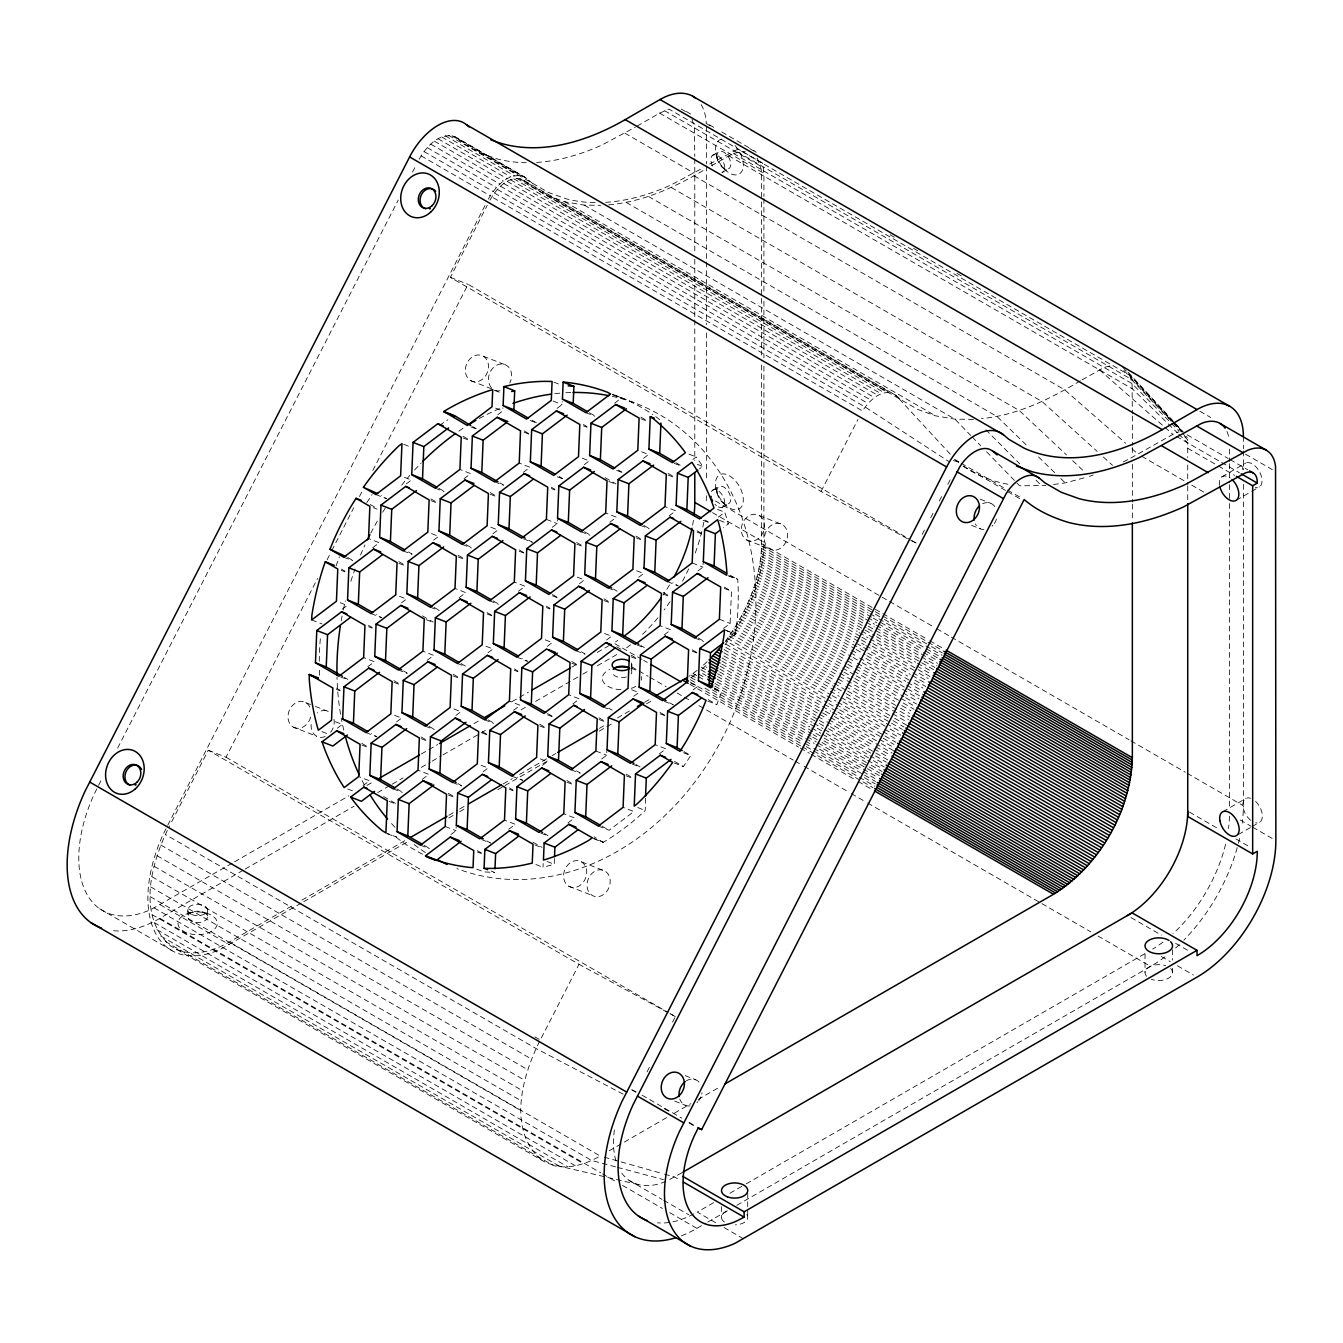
<?xml version="1.0" encoding="UTF-8"?>
<svg xmlns="http://www.w3.org/2000/svg" width="1343" height="1343" viewBox="0 0 1343 1343"><rect width="100%" height="100%" fill="white"/><g stroke="black" fill="none" stroke-linecap="round" stroke-linejoin="round"><path stroke-width="0.75" stroke-dasharray="5 3.75" d="M825.173 698.175L725.707 640.745C746.423 612.744 761.078 578.883 761.599 543.663L761.599 363.416M451.03 834.456L455.982 830.713L456.15 826.684M497.766 414.752L502.769 410.958L502.903 407.869M554.441 858.597L554.206 864.271L543.008 867.326L543.176 863.532M552.225 527.329L557.16 523.602L557.328 519.573M557.06 408.373L562.062 404.579L562.197 401.49M594.093 838.905L603.074 842.414L594.076 836.823M601.714 758.98L606.65 755.236L606.818 751.207M614.674 403.253L621.373 397.797L612.408 394.288M645.479 798.279L645.244 810.517L638.832 816.393A249.227 202.726 -68.6 0 1 609.588 838.452L603.074 842.414M697.991 570.893L702.943 567.149L703.111 563.12M723.541 628.457L730.139 623.454L731.465 591.239L724.263 587.076M638.311 1184.593L547.054 1163.273L170.46 945.858C136.113 915.338 151.574 861.4 169.52 825.962M541.212 1159.899C506.865 1129.379 522.326 1075.458 540.272 1040.002L579.018 964.308L208.266 750.25L170.46 824.115M726.513 630.656L735.477 634.165L736.568 625.972A249.227 202.726 -68.6 0 0 738.18 587.915L737.743 579.269L728.779 575.761M336.052 566.007L339.376 556.808M714.459 688.019L721.51 692.098L716.826 704.622L707.862 701.113M96.847 788.845L94.262 794.049A114.759 66.26 -60 0 0 151.423 909.295L232.759 862.877M165.995 828.749L163.393 833.953A114.759 66.26 -60 0 0 220.554 949.216L301.89 902.781M98.593 785.37L102.404 777.916M117.664 748.085L398.2 200.09M412.502 172.139L416.33 164.685M167.724 825.29L485.461 204.606M907.398 538.677L821.093 491.42L450.341 277.38L487.207 205.361M208.266 750.25L226.027 757.217L317.519 578.48M327.054 559.863L330.865 552.426M331.822 550.563L353.746 507.738M359.454 496.574L362.308 490.984M372.8 470.503L468.103 284.33L910.185 539.567M821.093 491.42L857.959 419.419M647.074 1071.865L649.894 1066.342M672.524 1022.141L675.361 1016.617L669.922 1013.478M922.171 534.464L925.025 528.89M930.733 517.76L933.586 512.187M939.277 501.04L942.131 495.483M947.839 484.336L951.633 476.916M419.184 159.263C425.983 147.058 439.329 131.715 454.874 136.717L524.022 176.638L532.365 183.168M488.332 199.184C495.131 186.979 508.46 171.635 524.022 176.638M489.994 200.09C496.155 188.977 508.275 174.976 522.444 179.526L895.848 395.295L901.388 400.013M366.824 502.551L372.112 494.56M683.923 751.61L690.755 755.572L683.402 766.551L674.438 763.042M950.206 454.119L895.848 395.295C883.157 386.7 868.955 400.617 862.542 410.958L491.79 196.917M707.123 661.696L703.161 665.339L706.787 667.421M697.135 670.392L688.942 676.368M406.375 483.833L411.394 480.039L402.413 476.53M372.699 547.726L379.297 542.74L368.536 538.526M464.006 478.712L470.688 473.659L459.91 469.446M342.247 609.185L347.199 605.441L336.438 601.228M433.638 540.104L438.59 536.361L427.813 532.147M523.283 472.333L529.965 467.28L519.204 463.066M401.54 602.806L406.493 599.062L395.732 594.848M492.931 533.725L497.884 529.981L487.106 525.768M584.255 464.678L589.258 460.901L578.497 456.687M367.797 666.749L374.395 661.763L363.634 657.55M459.188 597.669L465.786 592.683L455.008 588.469M643.549 458.299L648.551 454.505L637.791 450.291M337.362 728.191L342.297 724.465L331.536 720.251M427.091 660.37L433.688 655.384L422.911 651.17M518.465 591.289L525.079 586.287L514.302 582.073M609.772 522.259L616.454 517.206L605.693 512.992M692.887 459.44L696.161 456.973L701.012 463.822L702.674 466.457L699.451 468.892M396.638 721.812L401.591 718.069L390.83 713.855M488.029 652.732L492.982 648.988L482.204 644.774M579.421 583.651L584.356 579.907L573.595 575.694M669.066 515.88L675.747 510.827L664.986 506.613M363.013 785.672L369.493 780.77L358.732 776.556M455.932 715.433L460.884 711.689L450.106 707.476M547.323 646.352L552.258 642.609L541.498 638.395M638.697 577.272L643.65 573.528L632.889 569.314M718.32 517.089L724.75 512.22L728.443 523.854L723.541 527.564M422.189 779.376L428.786 774.391L418.026 770.177M513.563 710.296L520.177 705.31L509.4 701.096M606.616 639.973L611.552 636.229L600.791 632.016M387.338 833.869L396.689 837.092L385.928 832.878M483.127 771.755L488.08 768.011L477.302 763.798M572.857 703.917L579.454 698.931L568.693 694.717M664.248 634.836L670.845 629.85L660.084 625.637M728.527 575.962L737.743 579.269M542.421 765.376L547.373 761.632L536.596 757.418M633.795 696.278L638.748 692.552L627.987 688.321M725.338 641.518L735.477 634.165M508.661 829.319L515.276 824.333L504.498 820.103M693.089 689.899L698.041 686.155L687.28 681.942M567.955 822.923L574.552 817.937L563.791 813.724M659.346 753.843L665.943 748.857L655.183 744.643M598.34 826.046L609.101 830.259L633.846 811.558L623.085 807.344M536.562 162.436A308.269 177.981 -60 0 0 602.436 144.792L635.323 127.165M637.052 126.158L659.614 113.131L668.999 109.119L762.706 163.225L763.915 173.348L763.915 196.414M712.629 155.318L719.176 151.541M605.693 202.357A308.269 177.981 -60 0 0 671.567 184.713L702.725 168.076M709.675 164.064L738.13 149.039M608.664 204.824C643.045 201.87 675.076 187.248 704.404 169.789M711.337 165.793L733.379 153.421L745.348 151.205M722.45 172.324L728.997 168.547M712.629 490.195L719.176 486.418M722.45 507.218L728.997 503.44M234.572 861.82L348.827 795.862M366.958 785.386L374.21 781.19M421.366 753.977L437.7 744.542M473.961 723.608L479.417 720.469M512.052 701.617L528.387 692.199M571.9 667.068L579.169 662.871M597.299 652.396L611.804 644.019M1080.343 380.841C1049.957 399.022 1017.138 415.323 981.38 418.613M1082.089 379.834L1104.114 367.462L1112.306 365.279M113.534 930.749A131.178 75.728 -60 0 0 159.901 918.327L243.385 870.113M245.198 869.072L354.099 806.203M377.685 792.588L390.393 785.252M392.206 784.194L403.101 777.916M421.249 767.441L430.314 762.203M432.127 761.145L441.209 755.908M443.022 754.867L479.317 733.899M481.13 732.858L486.586 729.719M521.067 709.809L526.506 706.67M535.588 701.415L580.948 675.227M582.761 674.186L590.03 669.989M597.282 665.792L613.617 656.374A131.178 75.728 -60 0 0 618.468 653.42M176.302 949.216C193.761 956.971 213.688 951.045 229.401 941.963L294.688 904.275M301.94 900.079L407.13 839.358M448.831 815.285L457.896 810.047M459.709 808.99L465.148 805.85M503.239 783.876L512.304 778.638M519.556 774.441L550.378 756.646M552.191 755.605L555.817 753.507M599.347 728.376L606.6 724.196M617.478 717.917L631.982 709.54M644.674 702.204L651.926 698.024M303.703 901.741L407.08 842.061M448.797 817.971L457.862 812.733M459.675 811.692L465.114 808.553M497.766 789.701L503.205 786.562M505.018 785.521L548.548 760.39M599.331 731.062L613.835 722.685M646.487 703.833L653.739 699.653M1130.772 458.081L1175.629 432.832A19.574 11.298 -60 0 1 1179.12 431.909M1221.861 476.832L1245.767 463.033M1236.332 500.251L1250.602 492.008M1251.676 491.387L1259.533 486.854M609.218 1150.783L667.253 1117.275M674.505 1113.078L690.822 1103.661M698.075 1099.481L719.848 1086.907M1222.902 811.676L1246.086 798.296M1238.447 834.473L1250.921 827.254M1251.995 826.65L1259.852 822.117M681.824 1172.808L667.437 1180.682M713.603 1202.656L697.286 1212.091L716.893 1223.406M729.92 1193.239L744.425 1184.862M746.238 1183.821L1145.193 953.48M681.438 1235.795A131.178 75.728 -60 0 0 696.916 1228.358L705.982 1223.12M707.811 1222.08L727.772 1210.547M736.837 1205.309L1150.632 966.406A131.178 75.728 -60 0 0 1167.537 954.856M1123.352 461.908L1128.909 459.037M693.844 1213.871L688.674 1216.523A111.469 64.363 -60 0 1 657.499 1222.835M1089.374 476.446L1093.168 474.952M165.273 941.443L553.467 1165.573C569.566 1169.501 586.203 1163.978 600.153 1156.004L229.401 941.963M188.675 913.206A19.675 11.365 0 0 1 217.264 923.917A19.675 11.365 0 0 1 186.895 932.848A19.675 11.365 0 0 1 188.675 913.206L193.14 911.83A9.837 5.674 0 0 1 207.443 917.202L207.443 909.631M1053.55 484.487L1065.217 482.909L1087.36 476.983M986.568 451.752L1019.606 485.797L1045.777 485.528M953.329 460.632L959.087 461.975M546.954 195.373L564.866 201.786L584.205 205.126L600.64 205.311M973.44 419.385L954.957 419.167L935.618 415.843L917.705 409.43L530.636 185.972L522.444 179.526M615.514 1166.849L591.558 1160.453L150.651 905.904M617.511 1167.386L663.442 1179.624M604.182 1157.146L662.502 1173.597M664.516 1174.151L674.572 1176.988L679.927 1180.077M202.071 911.83L206.537 913.206M479.367 152.565L497.095 158.91A308.269 177.981 -60 0 0 526.255 162.704M450.341 277.38L468.103 284.33M980.205 499.176L990.865 503.356M971.56 525.365L980.44 528.857M613.231 394.523L635.978 403.42M612.391 394.691L621.356 398.2M553.87 382.167L561.055 384.971M483.211 356.18A13.766 11.197 -68.6 0 1 482.255 379.381A13.766 11.197 -68.6 0 1 465.383 369.644A13.766 11.197 -68.6 0 1 483.211 356.18L506.294 365.212M640.913 418.764L648.081 421.584M585.85 412.687L594.815 416.196M553.098 401.07L562.062 404.579M688.976 454.152L696.161 456.973M697.286 464.359L702.674 466.457M470.688 380.64L493.771 389.671A13.766 11.197 -68.6 0 0 502.5 390.074M494.509 390.36L501.694 393.163M583.416 425.865L587.009 427.259M674.136 463.318L681.304 466.139M530.149 420.477L537.318 423.28L531.912 420.174M668.109 475.086L675.277 477.89M495.601 408.154L502.769 410.958M759.148 515.494A13.766 11.197 -68.6 0 1 758.191 538.694A13.766 11.197 -68.6 0 1 741.319 528.957A13.766 11.197 -68.6 0 1 759.148 515.494L782.23 524.525A13.766 11.197 -68.6 0 1 781.273 547.743A13.766 11.197 -68.6 0 1 764.419 538.006A13.766 11.197 -68.6 0 1 782.23 524.525M524.123 432.245L529.511 434.343M717.582 509.417L724.75 512.22M616.638 470.403L622.01 472.518M719.462 520.345L728.443 523.854M470.856 426.856L476.228 428.971M608.815 481.466L616.001 484.286M703.111 520.345L708.5 522.444M746.624 539.953L769.724 548.985M463.033 437.919L470.218 440.739M557.345 476.799L562.717 478.897M697.101 532.113L702.473 534.212M551.318 488.55L554.911 489.96M640.242 525.314L649.206 528.84M403.739 444.298L409.128 446.413M494.459 481.768L503.424 485.276M636.011 537.788L643.179 540.591M692.182 562.935L702.943 567.149M490.229 494.241L497.414 497.044M580.948 531.71L589.913 535.219M724.297 588.419L731.465 591.239M546.4 519.388L557.16 523.602M435.166 488.147L444.147 491.672M576.718 544.167L582.107 546.282M667.437 581.637L678.198 585.85L672.793 582.728M430.935 500.62L438.12 503.424M523.451 538.795L532.416 542.303L527.01 539.181M663.207 594.11L670.375 596.913M719.378 619.241L730.139 623.454M724.481 629.817L735.242 634.03M375.872 494.543L386.65 498.757L381.294 495.668M519.221 551.251L524.609 553.366M608.144 588.016L615.312 590.836M373.438 507.704L377.03 509.115M462.361 544.469L471.343 547.978M603.914 600.489L611.099 603.292M694.633 637.959L703.598 641.467M458.131 556.942L465.316 559.746M552.443 595.805L557.815 597.92M692.199 651.12L697.571 653.235M403.068 550.848L412.049 554.374M546.416 607.573L550.009 608.983M637.136 645.043L644.304 647.846M398.837 563.321L404.226 565.42M489.557 600.791L498.522 604.3M714.342 689.278L721.51 692.098M631.109 656.794L638.294 659.614M343.774 557.244L352.756 560.753M487.123 613.952L492.512 616.068M576.046 650.717L585.011 654.226M341.34 570.406L344.933 571.816M430.264 607.17L439.245 610.679M571.816 663.19L579.001 665.994M664.332 701.348L673.296 704.874L667.891 701.751M426.033 619.643L433.218 622.447M516.753 657.096L527.514 661.31L522.108 658.204M660.101 713.821L665.473 715.92M370.97 613.55L381.748 617.763L376.342 614.641M514.319 670.275L517.911 671.668M603.242 707.039L610.41 709.843M368.536 626.728L372.129 628.121M457.459 663.492L464.644 666.296M599.012 719.495L606.197 722.316M683.587 752.751L690.755 755.572M311.677 619.929L322.051 623.924M453.229 675.949L460.414 678.769M547.541 714.829L552.913 716.927M398.166 669.872L407.147 673.38M539.718 725.891L545.107 727.99M632.234 764.049L639.402 766.87M595.889 751.022L606.65 755.236M393.935 682.328L401.121 685.148M484.655 719.798L493.636 723.323M626.207 775.818L633.392 778.621M340.669 676.956L347.854 679.759M482.221 732.976L487.61 735.074M571.144 769.74L580.109 773.249M336.438 689.429L340.031 690.822M637.807 807.546L645.244 810.517M425.362 726.194L434.343 729.702M566.914 782.197L574.099 785.017M421.131 738.65L428.316 741.454M511.851 776.12L522.612 780.333L517.206 777.211M305.835 702.658L313.523 705.679M315.454 706.435L328.917 711.706A13.766 11.197 -68.6 0 0 317.368 712.948M366.068 732.573L376.846 736.787L371.44 733.664M509.417 789.281L513.009 790.691M361.855 745.029L367.227 747.144M452.557 782.499L461.539 786.008M321.951 731.616L329.119 734.42M592.313 837.814L603.091 842.027M309.864 707.106A13.766 11.197 -68.6 0 0 291.784 706.3A13.766 11.197 -68.6 0 0 293.311 727.117L316.411 736.165M448.327 794.972L455.512 797.776M540.843 833.13L548.011 835.95M581.418 861.837A13.766 11.197 -68.6 0 1 580.461 885.054A13.766 11.197 -68.6 0 1 563.59 875.317A13.766 11.197 -68.6 0 1 581.418 861.837L604.87 871.019A13.766 11.197 -68.6 0 1 603.914 894.237A13.766 11.197 -68.6 0 1 587.042 884.5A13.766 11.197 -68.6 0 1 604.87 871.019M393.264 788.878L402.245 792.404M534.816 844.898L542.001 847.718M547.037 861.467L554.206 864.271M389.05 801.351L396.219 804.155M481.549 839.526L490.514 843.035L485.108 839.912M445.204 826.499L455.982 830.713M347.736 788.996L354.905 791.799M535.84 864.506L543.008 867.326M568.895 886.296L592.347 895.479M477.319 851.982L480.912 853.393M491.253 871.12L494.845 872.514L483.799 871.876L474.818 868.367M420.46 845.2L429.441 848.709M685.115 1075.625L695.775 1079.806M674.69 1101.126L685.35 1105.306M621.373 397.797L628.104 400.617A249.227 202.726 -68.6 0 1 652.816 414.584M681.153 109.018L687.566 112.728M910.873 540.49L917.42 543.747L911.981 540.608M675.361 1016.617L579.018 964.308M631.798 1089.677L636.7 1092.128M623.135 1094.142L536.025 1048.497L165.273 834.456M686.34 111.536L693.441 115.632M709.389 124.832L714.711 127.904M721.812 132L751.946 149.409M705.982 123.355L713.066 127.451M749.629 148.553L756.713 152.649L753.708 150.433M1199.853 411.21L1210.731 417.488M890.04 234.723L897.275 238.903M913.542 248.304L920.778 252.484M956.955 273.368L964.19 277.531M741.554 151.222L1129.849 375.419L1172.422 421.031M737.525 151.977L1131.209 379.263L1171.398 421.349M664.533 110.663L763.596 167.858M733.379 153.421L1132.048 383.594L1170.022 421.987M659.614 113.131L763.915 173.348M728.678 155.771L1132.35 388.832L1166.782 422.457M1245.532 454.169L1272.274 469.614M1187.178 434.83L1228.207 458.517M1229.987 459.558L1247.832 469.849M1176.334 436.341L1220.921 462.076M1221.626 462.496L1239.455 472.786M1187.732 448.277L1216.59 464.947M1218.386 465.987L1234.62 475.355M624.915 133.175L694.046 173.096M693.995 175.799L1064.747 389.856L1125.686 443.274M1141.751 456.301L1184.56 481.012M1191.694 485.125L1204.184 492.344M671.332 187.516L1042.084 401.557L1097.214 451.449M648.551 196.498L1019.303 410.555L1066.527 454.958M626.274 202.457L997.026 416.515L1028.167 446.833M584.205 205.126L954.957 419.167L970.754 435.468M454.874 136.717L526.842 178.485M451.97 135.744L521.118 175.664M564.866 201.786L935.618 415.843M448.78 135.458L517.911 175.379M445.339 135.878L514.47 175.799M519.808 178.636L890.56 392.693M516.904 178.384L887.656 392.425M441.729 136.986L510.877 176.907M513.781 178.77L884.533 392.811M510.508 179.777L881.26 393.818M438.053 138.765L507.184 178.686M507.167 181.389L877.919 395.43M434.36 141.183L503.491 181.087M503.826 183.571L874.562 397.612M430.75 144.154L499.881 184.075M500.536 186.274L871.288 400.332M427.275 147.663L496.423 187.567M497.397 189.447L868.149 403.504M424.052 151.591L493.183 191.512M494.459 193.023L865.211 407.063L949.316 461.858M954.537 459.34L959.355 462.21M961.135 463.251L1006.125 489.137M1007.519 490.027L1022.359 498.505M963.3 466.055L1005.957 490.682M1007.737 491.706L1020.378 499.008M421.114 155.872L490.245 195.793M640.88 417.085L648.081 421.249M589.409 412.737L594.815 415.86M675.898 462.68L681.304 465.803M583.382 424.506L586.992 426.587M668.075 473.407L675.277 477.554M715.45 500.956L887.79 600.455M889.603 601.496L934.963 627.685M936.776 628.742L949.484 636.062M951.297 637.119L1129.094 739.758M1130.907 740.816L1185.332 772.242M1187.145 773.283L1243.383 805.75A131.178 75.728 -60 0 1 1242.241 823.175M712.512 512.64L763.915 542.32A114.776 66.26 -60 0 1 725.17 644.606M761.599 543.663L880.958 612.576M882.771 613.617L927.979 639.721M929.792 640.762L944.263 649.122M1240.177 819.969L1250.87 826.146M1252.666 827.17L1274.071 839.526M761.582 546.064L880.941 614.976M882.754 616.017L926.15 641.081M927.963 642.122L944.23 651.523M761.498 548.498L873.621 613.231M875.435 614.271L882.67 618.451M884.466 619.492L929.692 645.597M931.488 646.638L942.35 652.899M761.363 550.949L868.065 612.559M869.878 613.6L877.097 617.78M878.91 618.821L924.118 644.925M925.931 645.966L942.215 655.367M618.401 470.1L622.01 472.182M704.89 520.026L708.5 522.108M761.162 553.434L871.489 617.125M873.303 618.166L940.218 656.794M760.927 555.935L865.815 616.504M867.628 617.545L876.677 622.766M878.49 623.807L923.699 649.911M925.512 650.952L938.169 658.255M760.625 558.47L863.717 617.981M865.53 619.022L874.562 624.243M876.375 625.284L921.583 651.389M923.396 652.446L937.867 660.79M760.289 561.021L874.226 626.795M876.022 627.836L919.435 652.899M921.248 653.94L937.515 663.341M759.886 563.59L866.588 625.183M868.384 626.241L937.112 665.91M1189.512 812.146L1218.051 828.614M1235.896 838.922L1250.165 847.148M759.416 566.175L866.134 627.785M867.931 628.826L875.166 633.006M876.979 634.047L922.188 660.152M924.001 661.192L934.846 667.454M524.089 430.885L529.495 434.007M605.173 477.705L615.984 483.95M697.067 530.754L702.473 533.876M758.913 568.777L874.662 635.608M876.475 636.649L919.871 661.713M921.684 662.754L934.342 670.056M758.359 571.396L859.638 629.867M861.434 630.908L915.691 662.233M917.504 663.274L931.975 671.634M757.737 574.032L857.22 631.445M859.016 632.503L868.065 637.724M869.878 638.764L915.087 664.869M916.9 665.91L931.354 674.27M757.083 576.667L860.158 636.179M861.971 637.22L871.019 642.441M872.832 643.482L916.228 668.545M918.041 669.586L930.699 676.906M756.361 579.32L859.453 638.832M861.266 639.872L870.298 645.093M872.111 646.134L917.319 672.239M919.132 673.279L928.181 678.5M755.605 581.972L864.12 644.623M865.916 645.664L911.142 671.769M912.938 672.809L929.222 682.21M754.783 584.625L854.249 642.055M856.062 643.096L910.319 674.421M912.132 675.462L926.603 683.822M753.927 587.294L866.05 652.026M867.863 653.067L907.65 676.049M914.885 680.213L925.73 686.491M472.618 426.554L476.228 428.635M559.108 476.48L562.717 478.561M643.801 525.382L649.206 528.504M730.29 575.308L737.492 579.471M753.003 589.963L854.282 648.434M856.095 649.475L865.144 654.696M866.94 655.737L912.166 681.841M913.962 682.882L923.01 688.103M752.046 592.616L849.716 649.005M851.512 650.046L858.748 654.226M865.983 658.406L905.77 681.371M907.583 682.412L922.053 690.772M751.039 595.285L848.692 651.657M850.505 652.715L857.741 656.878M859.554 657.936L904.762 684.04M906.575 685.081L921.046 693.424M749.982 597.937L851.261 656.408M853.074 657.449L860.309 661.629M862.105 662.67L919.989 696.094M748.89 600.59L846.543 656.979M848.356 658.02L855.592 662.2M857.388 663.241L900.8 688.304M902.614 689.345L918.881 698.746M462.999 436.24L470.201 440.386M551.285 487.207L554.894 489.288M635.978 536.092L643.179 540.255M747.732 603.225L845.402 659.614M847.198 660.655L854.433 664.835M856.246 665.876L901.455 691.981M903.268 693.022L917.739 701.382M746.54 605.861L846.006 663.291M847.819 664.332L903.889 696.715M905.702 697.756L916.547 704.017M745.315 608.497L842.968 664.869M844.781 665.91L852.016 670.09M853.829 671.131L899.038 697.235M900.851 698.293L915.305 706.636M744.039 611.099L854.349 674.79M856.163 675.831L901.371 701.936M903.184 702.977L914.029 709.255M742.713 613.701L842.179 671.114M843.992 672.171L853.04 677.392M854.836 678.433L894.623 701.399M901.858 705.579L910.907 710.8M741.353 616.269L851.663 679.961M853.476 681.002L898.685 707.106M900.498 708.164L909.547 713.385M739.943 618.838L837.612 675.21M839.425 676.251L909.95 716.977M499.814 482.859L503.424 484.941M584.507 531.761L591.709 535.924M738.516 621.373L836.169 677.745M837.982 678.803L845.217 682.966M847.013 684.023L908.506 719.512M737.038 623.891L834.691 680.263M836.504 681.321L843.74 685.484M845.536 686.542L890.762 712.646M892.558 713.687L907.029 722.03M735.511 626.375L845.838 690.067M847.651 691.108L892.86 717.212M894.673 718.27L907.331 725.573M733.966 628.843L835.245 687.314M837.058 688.355L844.277 692.535M846.09 693.576L891.299 719.68M893.112 720.738L903.973 726.999M732.371 631.294L839.073 692.887M846.308 697.067L889.721 722.131M891.534 723.172L902.378 729.434M490.195 492.545L497.397 496.709M576.684 542.488L582.09 545.611M663.173 592.414L670.375 596.577M730.76 633.695L828.413 690.084M830.226 691.125L839.274 696.346M841.071 697.386L884.483 722.45M886.296 723.491L900.75 731.851M729.098 636.078L830.377 694.549M832.19 695.59L841.238 700.811M843.035 701.852L888.26 727.956M890.056 729.014L900.918 735.276M727.419 638.429L825.072 694.818M826.885 695.859L835.934 701.08M837.73 702.12L882.955 728.225M884.752 729.266L899.222 737.626M826.986 699.216L834.204 703.396M836.017 704.437L881.226 730.542M883.039 731.582L897.51 739.943M725.757 644.069L827.036 702.54M828.849 703.581L837.898 708.802M839.694 709.843L883.106 734.906M884.919 735.947L895.764 742.209M725.791 647.36L836.118 711.051M837.931 712.092L881.327 737.156M883.14 738.197L893.985 744.458M723.995 649.559L830.696 711.169M832.509 712.21L877.718 738.314M879.531 739.355L892.188 746.658M723.978 652.765L823.444 710.195M825.257 711.236L832.492 715.416M834.305 716.457L879.514 742.561M881.327 743.602L893.985 750.922M438.725 488.214L444.13 491.337M613.499 589.107L617.109 591.189M698.192 638.009L703.598 641.131M723.944 655.938L828.832 716.49M830.645 717.531L874.041 742.595M875.854 743.636L892.138 753.037M722.064 658.02L817.921 713.351M819.717 714.392L826.952 718.572M828.765 719.613L873.974 745.718M875.787 746.758L890.258 755.119M721.98 661.092L816.024 715.383M817.82 716.423L825.055 720.603M826.868 721.644L872.077 747.749M873.89 748.806L888.361 757.15M721.862 664.13L817.719 719.462M819.532 720.503L828.564 725.724M830.377 726.781L888.243 760.188M430.902 498.924L438.103 503.088M519.187 549.908L524.593 553.031M603.88 598.793L611.082 602.957M692.165 649.777L697.571 652.883M719.932 666.061L817.585 722.45M819.398 723.491L826.633 727.671M828.446 728.712L873.655 754.816M875.468 755.857L886.313 762.136M719.781 668.999L812.011 722.265M813.824 723.306L822.873 728.527M824.686 729.568L868.082 754.632M869.895 755.673L884.365 764.016M719.613 671.903L815.47 727.234M817.283 728.275L824.518 732.455M826.331 733.496L871.54 759.601M873.353 760.642L884.198 766.92M717.632 673.682L809.863 726.949M811.676 727.99L820.724 733.211M822.537 734.252L865.933 759.315M867.746 760.356L882.217 768.7M701.164 667.085L706.586 670.207M717.447 676.469L822.336 737.038M824.149 738.079L869.357 764.184M871.171 765.225L882.015 771.486M1131.007 917.588L1161.342 935.097M1175.612 943.34L1189.881 951.583M700.962 669.804L706.384 672.944M717.246 679.205L811.29 733.496M813.086 734.554L816.712 736.635M823.947 740.816L867.343 765.879M869.156 766.92L880.001 773.182M702.557 673.531L706.166 675.613M717.028 681.891L811.071 736.182M812.868 737.223L820.103 741.403M821.916 742.444L879.783 775.851M698.713 674.068L705.948 678.249M714.996 683.469L805.414 735.679M807.227 736.719L816.259 741.94M818.072 742.981L861.484 768.045M863.28 769.086L877.751 777.429M693.055 673.498L696.664 675.579M698.478 676.637L703.9 679.759M714.761 686.021L814.227 743.451M816.04 744.509L861.249 770.597M863.062 771.654L875.72 778.957M465.92 544.519L471.326 547.642M552.409 594.462L557.815 597.585M640.695 645.429L644.304 647.511M691.007 674.958L696.429 678.097M714.51 688.539L812.179 744.929M819.415 749.092L862.81 774.156M864.623 775.196L875.468 781.458M690.755 677.409L696.178 680.548M712.462 689.949L802.879 742.142M804.692 743.199L811.927 747.363M813.74 748.42L857.136 773.467M864.372 777.647L875.233 783.909M690.503 679.793L697.739 683.973M704.974 688.153L804.44 745.583M806.253 746.624L874.981 786.31M690.252 682.126L800.579 745.818M802.375 746.859L872.916 787.586M690 684.393L798.514 747.044M800.31 748.085L809.359 753.305M811.172 754.346L856.381 780.451M858.194 781.508L872.665 789.852M1161.342 956.518L1170.257 961.672M1177.391 965.785L1193.44 975.052M641.988 659.363L613.617 642.978A114.776 66.26 -60 0 0 617.864 640.393M643.767 660.387L647.309 662.418M370.265 504.548L377.165 508.527M458.097 555.247L465.299 559.41M546.383 606.213L549.992 608.295M616.655 646.789L622.061 649.911M631.076 655.115L638.278 659.279M708.281 699.686L716.826 704.622M631.764 666.833L637.203 669.989M639.016 671.03L648.098 676.268M649.911 677.308L666.229 686.743M677.124 693.022L682.563 696.178M684.376 697.218L691.628 701.399M698.897 705.595L793.226 760.071M795.039 761.112L802.308 765.309M804.121 766.349L849.464 792.538M851.277 793.579L865.799 801.956M867.612 803.013L1090.768 931.841M1098.02 936.037L1150.632 966.406M408.44 551.956L412.032 554.021M493.116 600.841L498.522 603.964M581.401 651.808L585.011 653.89M398.804 561.626L406.006 565.789M487.089 612.609L492.495 615.732M571.782 661.495L578.984 665.658M660.068 712.478L665.473 715.584M347.636 557.463L352.823 560.451M433.823 607.221L439.228 610.343M608.597 708.13L612.207 710.212M341.391 569.096L344.966 571.161M422.407 615.866L433.201 622.111M514.285 668.915L517.894 670.996M598.978 717.817L606.18 721.98M674.572 761.464L683.402 766.551M461.018 663.543L466.424 666.665M547.508 713.469L552.913 716.591M635.793 764.452L641.199 767.575M368.519 625.368L372.112 627.45M453.195 674.27L460.397 678.416M539.685 724.196L545.09 727.318M626.174 774.122L633.376 778.285M403.538 670.963L407.13 673.044M488.214 719.865L495.416 724.011M576.5 770.832L580.109 772.913M393.902 680.649L401.121 684.812M482.187 731.616L487.593 734.739M566.88 780.518L574.082 784.681M344.244 677.342L347.837 679.424M428.921 726.244L434.326 729.367M601.899 826.113L609.101 830.259M336.421 688.069L340.014 690.151M421.098 736.971L428.299 741.118M509.383 787.938L512.992 790.02M457.929 783.59L461.522 785.672M544.402 833.533L548.011 835.615M361.804 743.351L367.21 746.473M448.293 793.277L455.495 797.44M532.986 842.179L541.984 847.366M396.823 788.945L402.228 792.068M383.594 796.55L396.219 803.819M477.285 850.639L482.691 853.762M424.019 845.251L429.424 848.373M226.027 757.217L668.109 1012.437M642.122 1095.25L681.791 1118.148M689.009 1122.312L696.228 1126.492M632.083 1090.113L635.642 1092.178M664.181 1108.646L669.536 1111.735M689.16 1123.067L694.516 1126.156M534.833 1036.88L540.272 1040.002M160.791 845.032L531.526 1059.09M157.03 855.692L527.782 1069.733M154.076 866.285L524.828 1080.343M151.944 876.727L522.696 1090.768M150.651 886.884L521.403 1100.924M724.028 1227.536L743.653 1238.867M150.215 896.637L520.966 1110.695M160.203 904.762L229.351 944.666M628.96 1180.262L661.948 1199.316M663.744 1200.34L688.707 1214.76M159.901 918.327L600.757 1172.842M602.571 1173.9L615.279 1181.219M622.531 1185.416L662.452 1208.465M669.704 1212.645L696.916 1228.358M151.944 914.566L583.399 1163.676M154.076 922.54L575.442 1165.808M157.03 929.725L567.736 1166.832M160.791 936.054L560.384 1166.765M99.6 908.724L174.741 952.103M655.737 416.632L661.293 420.863M396.303 837.377L401.792 841.557A249.227 202.726 -68.6 0 0 423.045 854.484M955.78 460.162L958.65 462.596M457.694 138.564L463.234 143.265L548.498 192.485L566.226 198.831A308.269 177.981 -60 0 0 595.402 202.625M1131.931 448.763L1138.192 454.236M1099.43 369.829L1163.391 426.05M1164.952 427.427L1172.758 434.276M1103.342 457.006L1112.541 465.316M721.678 166.582L725.102 169.772M721.678 501.476L725.102 504.666M1072.621 460.683L1084.808 472.148M1038.542 456.939L1054.843 472.803M1060.769 478.578L1065.217 482.909M1168.276 423.918L1177.257 432.698M1178.751 434.158L1187.732 442.921L1187.732 457.56M985.829 429.76L1019.757 463.822M1035.973 480.123L1041.883 486.048M1171.482 423.465L1178.785 430.851M1184.627 436.76L1187.548 439.715L1187.732 442.921M972.198 436.945L980.81 445.826M1172.842 422.844L1181.454 431.858M1182.881 433.369L1187.548 439.715M1123.906 370.45L1172.288 421.635M1173.715 423.146L1182.243 432.177M1173.832 422.541L1182.36 431.674M1122.815 367.327L1182.193 431.254M1127.969 372.095L1183.401 432.127M757.234 158.054L761.296 169.537L761.599 199.922M1186.608 436.223L1187.195 437.868M1129.849 375.419L1132.048 383.594L1132.35 413.98M692.115 119.174L694.465 127.938L694.784 156.493M716.172 154.311L717.212 158.86M716.172 489.188L717.212 493.737M319.365 670.275L319.617 675.529M1243.383 436.341L1243.383 448.864M1243.383 450.946L1243.383 469.731M1243.383 484.353L1243.383 805.75M1229.466 449.099L1229.466 461.673M1229.466 463.771L1229.466 482.624M1229.466 484.722L1229.466 501.493M1229.466 503.591L1229.466 809.594M1187.732 465.014L1187.732 484.756M1187.732 485.931L1187.732 500.586M1172.573 949.786L1172.573 960.094M1172.573 968.32L1172.573 972.45M1145.025 953.782L1145.025 972.332M1132.35 416.078L1132.35 445.423M1132.35 447.521L1132.35 455.898M1132.35 464.275L1132.35 502.013M1132.35 504.112L1132.35 520.866M763.915 198.512L763.915 292.841M763.915 301.235L763.915 357.842M763.915 366.219L763.915 542.32M761.599 202.021L761.599 296.35M761.599 298.431L761.599 355.022M747.715 1192.987L747.715 1217.698M721.527 1206.602L721.527 1217.698M706.368 126.309L706.368 163.863M706.368 165.961L706.368 259.87M706.368 261.969L706.368 324.57M706.368 332.93L706.368 481.096M694.784 158.592L694.784 250.839M694.784 259.216L694.784 317.922M694.784 320.02L694.784 460.481M631.798 664.634L631.798 672.188M187.785 909.631L187.785 917.202M207.443 917.202A9.837 5.674 0 0 1 192.25 921.667A9.837 5.674 0 0 1 193.14 911.83M1007.989 484.235A337.815 195.037 -60 0 1 961.521 465.031M665.859 1181.387A85.197 49.187 -60 0 1 621.557 1172.775M615.967 1160.973A85.197 49.187 -60 0 1 614.792 1127.432M333.971 719.26A13.766 11.197 -68.6 0 1 330.445 732.539M325.124 736.552A13.766 11.197 -68.6 0 1 311.643 721.678M491.471 387.808A13.766 11.197 -68.6 0 1 491.538 369.778A13.766 11.197 -68.6 0 1 507.117 365.749A13.766 11.197 -68.6 0 1 509.769 383.074M746.876 1214.592A13.111 7.571 0 0 1 735.309 1224.866M724.431 1222.063A13.111 7.571 0 0 1 728.661 1210.547M982.606 503.743A13.766 11.197 -68.6 0 1 995.331 507.218M996.472 519.053A13.766 11.197 -68.6 0 1 993.87 524.139M992.981 525.231A13.766 11.197 -68.6 0 1 992.007 526.204M983.899 529.562A13.766 11.197 -68.6 0 1 975.354 523.888M686.357 1080.813A13.766 11.197 -68.6 0 1 700.24 1083.667M702.003 1092.715A13.766 11.197 -68.6 0 1 701.751 1094.125M700.895 1096.862A13.766 11.197 -68.6 0 1 698.78 1100.589M697.89 1101.68A13.766 11.197 -68.6 0 1 696.916 1102.653M690.017 1105.944A13.766 11.197 -68.6 0 1 679.776 1099.145M612.223 396.353A249.227 202.726 -68.6 0 1 740.933 693.962A249.227 202.726 -68.6 0 1 456.872 868.585M425.345 852.503A249.227 202.726 -68.6 0 1 413.711 844.193M394.943 827.238A249.227 202.726 -68.6 0 1 389.99 821.849M364.44 785.067A249.227 202.726 -68.6 0 1 360.931 778.252M343.774 730.139A249.227 202.726 -68.6 0 1 341.273 718.253M340.568 714.241A249.227 202.726 -68.6 0 1 337.009 677.191M341.189 620.919A249.227 202.726 -68.6 0 1 342.549 613.65M343.288 610.024A249.227 202.726 -68.6 0 1 345.352 600.992M350.859 581.301A249.227 202.726 -68.6 0 1 355.072 568.962M360.512 555.079A249.227 202.726 -68.6 0 1 365.027 544.855M370.769 533.154A249.227 202.726 -68.6 0 1 377.903 520.127M382.671 512.203A249.227 202.726 -68.6 0 1 386.666 505.992M401.691 485.176A249.227 202.726 -68.6 0 1 409.833 475.372M414.634 469.966A249.227 202.726 -68.6 0 1 421.232 462.982M458.903 431.137A249.227 202.726 -68.6 0 1 463.906 427.745M479.266 418.479A249.227 202.726 -68.6 0 1 500.385 408.222M554.844 393.667A249.227 202.726 -68.6 0 1 562.146 392.962M565.789 392.727A249.227 202.726 -68.6 0 1 571.245 392.509M319.281 661.276A249.227 202.726 -68.6 0 1 320.591 635.86M439.581 425.378A249.227 202.726 -68.6 0 1 447.941 419.738M310.602 717.162A13.766 11.197 -68.6 0 1 293.311 727.117M1239.572 838.385A131.178 75.728 -60 0 1 1238.061 844.579M1237.222 847.702A131.178 75.728 -60 0 1 1183.871 940.1M1179.288 944.616A131.178 75.728 -60 0 1 1174.638 948.897M706.368 495.718A131.178 75.728 -60 0 1 706.082 504.28M703.816 522.192A131.178 75.728 -60 0 1 702.557 528.336M701.835 531.425A131.178 75.728 -60 0 1 695.137 553.316M688.657 568.895A131.178 75.728 -60 0 1 682.546 581.133M670.09 601.63A131.178 75.728 -60 0 1 664.13 609.923M657.885 617.83A131.178 75.728 -60 0 1 639.956 636.75M630.522 644.808A131.178 75.728 -60 0 1 625.72 648.468M701.13 104.603A65.589 37.873 -60 0 1 706.267 122.851M735.057 145.564A19.675 11.365 60 0 1 740.648 172.928A19.675 11.365 60 0 1 719.059 161.764A19.675 11.365 60 0 1 722.433 139.051M641.4 676.553A19.675 11.365 0 0 1 641.4 680.095M635.877 686.357A19.675 11.365 0 0 1 630.908 688.439M620.936 689.664A19.675 11.365 0 0 1 603.259 681.841A19.675 11.365 0 0 1 609.588 669.502M630.908 668.193A19.675 11.365 0 0 1 638.462 672.138M631.16 669.855A9.837 5.674 0 0 1 631.16 673.934M626.442 676.956A9.837 5.674 0 0 1 612.139 671.601M1226.982 431.489A45.863 26.474 -60 0 1 1229.164 439.665M1229.449 816.191A111.503 64.38 -60 0 1 1228.509 828.581M1225.622 844.143A111.503 64.38 -60 0 1 1173.027 933.67M1162.971 942.098A111.503 64.38 -60 0 1 1152.697 949.115M1242.544 469.53A13.766 7.957 60 0 1 1251.273 463.385A13.766 7.957 60 0 1 1261.816 478.309A13.766 7.957 60 0 1 1255.302 487.593M1255.621 801.452A13.766 7.957 60 0 1 1262.353 816.04A13.766 7.957 60 0 1 1255.621 822.839M1250.585 820.237A13.766 7.957 60 0 1 1242.863 804.793A13.766 7.957 60 0 1 1250.585 798.246M1170.66 968.555A13.766 7.957 0 0 1 1168.326 978.325A13.766 7.957 0 0 1 1151.32 979.265M1146.586 976.277A13.766 7.957 0 0 1 1149.255 966.859A13.766 7.957 0 0 1 1165.674 965.701M1219.578 485.377A13.766 7.957 60 0 1 1230.121 477.94M693.424 520.278A114.776 66.26 -60 0 1 692.535 525.583M669.486 584.994A114.776 66.26 -60 0 1 663.022 595.083M705.814 665.725A114.776 66.26 -60 0 1 701.701 669.368M695.456 674.421A114.776 66.26 -60 0 1 691.242 677.493M631.16 662.905A9.837 5.674 0 0 1 631.16 666.967M712.629 166.062A9.837 5.674 60 0 1 713.334 154.932A9.837 5.674 60 0 1 723.289 161.899A9.837 5.674 60 0 1 721.896 172.525M711.454 491.622A9.837 5.674 60 0 1 719.949 492.159A9.837 5.674 60 0 1 724.599 504.162A9.837 5.674 60 0 1 717.078 506.126M716.356 505.589A9.837 5.674 60 0 1 714.98 504.263M192.25 914.701A9.837 5.674 0 0 0 207.443 910.235A9.837 5.674 0 0 0 193.14 904.88A9.837 5.674 0 0 0 192.25 914.701M717.028 157.937A9.837 5.674 60 0 0 728.494 168.849A9.837 5.674 60 0 0 725.975 153.79A9.837 5.674 60 0 0 717.028 157.937M717.028 492.831A9.837 5.674 60 0 0 728.494 503.743A9.837 5.674 60 0 0 725.975 488.684A9.837 5.674 60 0 0 717.028 492.831M715.785 487.358A19.675 11.365 60 0 0 738.7 509.182A19.675 11.365 60 0 0 733.698 479.065A19.675 11.365 60 0 0 715.785 487.358"/><path stroke-width="1.5" d="M725.287 1083.767L1053.516 894.27C1099.581 865.345 1130.336 812.079 1132.35 757.721L1132.35 522.964M341.542 611.804L364.96 625.318L363.634 657.55L338.872 676.251L315.454 662.737L316.78 630.505L341.542 611.804L346.914 613.902M342.431 676.301L326.231 666.951L327.558 634.719L350.641 617.26M368.737 668.109L392.156 681.64L390.83 713.855L366.068 732.573L342.65 719.042L343.976 686.81L368.737 668.109L374.109 670.224M373.623 549.102L397.058 562.616L395.732 594.848L370.97 613.55L347.552 600.036L348.878 567.804L373.623 549.102L380.808 551.906M367.831 731.582L353.427 723.256L354.753 691.041L379.498 672.323M372.733 612.576L358.312 604.249L359.655 572.017L382.738 554.558M395.916 724.431L419.352 737.945L418.026 770.177L393.264 788.878L369.845 775.364L371.172 743.132L395.916 724.431L401.305 726.529M400.818 605.408L424.254 618.938L422.911 651.17L398.166 669.872L374.747 656.341L376.074 624.126L400.818 605.408L408.003 608.228M405.72 486.401L429.139 499.915L427.813 532.147L403.068 550.848L379.649 537.334L380.976 505.102L405.72 486.401L409.313 487.794M395.027 787.905L380.606 779.578L381.949 747.346L406.694 728.645M401.725 669.922L385.508 660.571L386.834 628.339L409.934 610.88M404.831 549.875L390.41 541.548L391.736 509.316L416.498 490.615M423.112 780.736L446.548 794.267L445.204 826.499L420.46 845.2L397.041 831.686L398.367 799.454L423.112 780.736L432.093 784.262M428.014 661.73L451.433 675.244L450.106 707.476L425.362 726.194L401.943 712.663L403.269 680.431L428.014 661.73L435.199 664.533M432.916 542.706L456.335 556.237L455.008 588.469L430.264 607.17L406.845 593.656L408.171 561.424L432.916 542.706L440.101 545.527M437.818 423.7L461.237 437.214L459.91 469.446L435.166 488.147L411.747 474.633L413.073 442.401L437.818 423.7L443.207 425.798M422.222 844.21L407.802 835.9L409.145 803.668L433.89 784.967M427.124 725.203L412.704 716.877L414.03 684.645L437.13 667.186M432.026 606.18L417.606 597.87L418.932 565.638L443.694 546.92M436.928 487.173L422.508 478.847L423.834 446.615L448.596 427.913M450.308 837.058L473.743 850.589L473.038 867.662L469.781 867.41A249.227 202.726 -68.6 0 1 428.451 857.455L425.563 855.76L450.308 837.058L459.289 840.567M455.21 718.052L478.628 731.566L477.302 763.798L452.557 782.499L429.139 768.985L430.465 736.753L455.21 718.052L460.599 720.15M460.112 599.028L483.53 612.542L482.204 644.774L457.459 663.492L434.041 649.962L435.367 617.73L460.112 599.028L467.297 601.832M465.014 480.005L488.432 493.536L487.106 525.768L462.361 544.469L438.943 530.955L440.269 498.723L465.014 480.005L473.995 483.53M461.085 841.272L436.307 860.46L425.546 856.246M456.116 782.549L439.9 773.199L441.226 740.967L465.987 722.265M459.222 662.502L444.802 654.175L446.128 621.943L470.889 603.242M464.124 543.479L449.704 535.169L451.03 502.937L474.129 485.478M470.822 425.513L454.622 415.675L443.861 411.462L467.263 425.462L492.008 406.744L492.713 389.655L489.96 390.444A249.227 202.726 -68.6 0 0 447.404 409.296L443.861 411.462M482.406 774.357L505.824 787.888L504.498 820.103L479.753 838.821L456.335 825.29L457.661 793.075L482.406 774.357L487.794 776.472M487.308 655.35L510.726 668.864L509.4 701.096L484.655 719.798L461.237 706.284L462.563 674.052L487.308 655.35L492.696 657.449M492.209 536.327L515.628 549.858L514.302 582.073L489.557 600.791L466.139 587.26L467.465 555.028L492.209 536.327L497.598 538.442M497.111 417.32L520.53 430.834L519.204 463.066L494.459 481.768L471.04 468.254L472.367 436.022L497.111 417.32L507.872 421.534M483.312 838.871L467.095 829.504L468.422 797.289L491.521 779.83M486.418 718.824L471.997 710.497L473.324 678.265L498.085 659.564M491.32 599.801L476.899 591.474L478.226 559.259L502.97 540.541M498.018 481.818L481.801 472.467L483.127 440.235L506.21 422.793M487.66 869.71L484.084 868.3L484.857 849.38L509.601 830.679L518.583 834.188M514.503 711.656L537.922 725.186L536.596 757.418L511.851 776.12L488.432 762.589L489.759 730.374L514.503 711.656L521.688 714.476M519.405 592.649L542.824 606.163L541.498 638.395L516.753 657.096L493.334 643.582L494.66 611.35L519.405 592.649L526.59 595.453M524.307 473.626L547.726 487.156L546.4 519.388L521.655 538.09L498.236 524.559L499.562 492.344L524.307 473.626L529.696 475.741M503.138 405.552L503.91 386.616L511.801 384.82A249.227 202.726 -68.6 0 1 544.637 381.345L552.091 381.462L551.301 400.365L526.557 419.066L503.138 405.552L513.899 409.766L528.319 418.093M494.996 868.736L495.617 853.594L518.717 836.135M513.614 775.129L499.193 766.819L500.519 734.587L525.264 715.869M518.516 656.123L504.095 647.796L505.421 615.564L530.166 596.863M525.214 538.14L508.997 528.789L510.323 496.557L533.423 479.098M513.899 409.766L514.688 390.83L503.91 386.616M541.699 767.978L565.118 781.492L563.791 813.724L539.047 832.442L515.628 818.911L516.954 786.679L541.699 767.978L548.884 770.781M520.53 699.904L521.856 667.672L546.601 648.954L570.02 662.485L568.693 694.717L543.949 713.418L520.53 699.904L531.291 704.118L545.711 712.428M551.503 529.948L574.922 543.462L573.595 575.694L548.851 594.412L525.432 580.881L526.758 548.649L551.503 529.948L556.892 532.046M556.405 410.924L579.823 424.455L578.497 456.687L553.752 475.388L530.334 461.874L531.66 429.642L556.405 410.924L563.59 413.745M542.606 832.492L526.389 823.125L527.715 790.893L550.815 773.434M531.291 704.118L532.617 671.886L557.362 653.168M550.613 593.421L536.193 585.095L537.519 552.863L560.619 535.404M555.515 474.398L541.095 466.088L542.421 433.856L567.166 415.138M544.15 843.001L543.445 860.057L546.047 859.319A249.227 202.726 -68.6 0 0 588.603 840.449L592.313 837.814L568.895 824.3L544.15 843.001L554.911 847.215L578.01 829.756M573.797 705.276L597.215 718.79L595.889 751.022L571.144 769.74L547.726 756.21L549.052 723.978L573.797 705.276L577.389 706.687M578.699 586.27L602.117 599.784L600.791 632.016L576.046 650.717L552.628 637.203L553.954 604.971L578.699 586.27L584.087 588.368M583.601 467.246L607.019 480.76L605.693 512.992L580.948 531.71L557.53 518.18L558.856 485.948L583.601 467.246L590.786 470.05M562.432 399.173L563.137 382.1L566.226 382.352A249.227 202.726 -68.6 0 1 607.556 392.29L610.595 393.986L585.85 412.687L562.432 399.173L573.192 403.387L587.613 411.697M554.525 856.7L554.911 847.215M572.907 768.75L558.487 760.423L559.813 728.191L584.558 709.49M577.809 649.727L563.389 641.417L564.715 609.185L589.459 590.484M582.711 530.72L568.29 522.393L569.617 490.161L594.361 471.46M573.192 403.387L573.897 386.331L563.137 382.1M600.992 761.599L624.411 775.112L623.085 807.344L598.34 826.046L574.922 812.532L576.248 780.3L600.992 761.599L608.178 764.402M605.894 642.575L629.313 656.106L627.987 688.321L603.242 707.039L579.823 693.508L581.15 661.293L605.894 642.575L611.283 644.69M610.796 523.569L634.215 537.082L632.889 569.314L608.144 588.016L584.725 574.502L586.052 542.27L610.796 523.569L617.981 526.372M615.698 404.545L639.117 418.076L637.791 450.291L613.046 469.009L589.627 455.478L590.954 423.246L615.698 404.545L624.663 408.054M600.103 825.072L585.682 816.745L587.009 784.513L611.753 765.812M605.005 706.049L590.584 697.722L591.91 665.507L615.01 648.048M611.703 588.083L595.486 578.715L596.812 546.483L619.912 529.024M614.809 468.019L600.388 459.692L601.714 427.477L626.459 408.759M633.09 698.897L656.509 712.411L655.183 744.643L630.438 763.344L607.019 749.83L608.345 717.598L633.09 698.897L642.055 702.406M637.992 579.874L661.411 593.405L660.084 625.637L635.34 644.338L611.921 630.807L613.247 598.592L637.992 579.874L645.16 582.694M642.894 460.867L666.313 474.381L664.986 506.613L640.242 525.314L616.823 511.801L618.149 479.569L642.894 460.867L650.062 463.671M633.997 763.412L617.78 754.044L619.106 721.812L643.851 703.111M638.899 644.388L622.682 635.038L624.008 602.806L647.108 585.347M641.988 524.341L627.584 516.014L628.91 483.782L653.655 465.081M635.541 773.921L634.215 806.153L637.254 803.769A249.227 202.726 -68.6 0 0 670.459 765.51L672.642 762.337L660.286 755.202L635.541 773.921L646.302 778.134L671.047 759.433M665.188 636.196L688.606 649.71L687.28 681.942L662.535 700.66L639.117 687.129L640.443 654.897L665.188 636.196L672.356 638.999M670.09 517.173L693.508 530.703L692.182 562.935L667.437 581.637L644.019 568.123L645.345 535.891L670.09 517.173L673.682 518.583M650.532 416.649L653.521 418.932A249.227 202.726 -68.6 0 1 683.772 450.459L685.4 452.742L672.339 462.63L648.921 449.099L650.247 416.867L654.125 418.059M645.563 796.265L646.302 778.134M666.094 700.71L649.878 691.343L651.204 659.111L674.304 641.652M669.183 580.646L654.78 572.336L656.106 540.104L680.851 521.386M674.085 461.639L659.682 453.313L660.924 423.095M692.384 692.518L706.065 700.408L702.456 709.238A249.227 202.726 -68.6 0 1 684.645 743.955L679.994 751.341L666.313 743.451L667.639 711.219L692.384 692.518L697.772 694.616M697.286 573.495L720.704 587.009L719.378 619.241L694.633 637.959L671.215 624.428L672.541 592.196L697.286 573.495L700.878 574.905M676.117 505.421L677.443 473.189L691.914 462.244L696.262 469.194A249.227 202.726 -68.6 0 1 711.286 500.402L713.989 508.007L699.535 518.935L676.117 505.421L686.877 509.635L701.281 517.945M682.21 750.619L677.073 747.665L678.4 715.433L701.499 697.974M696.379 636.968L681.975 628.642L683.302 596.41L708.046 577.708M686.877 509.635L688.204 477.403L697.856 470.117M698.41 680.75L699.737 648.518L724.481 629.817L724.129 634.517A249.227 202.726 -68.6 0 1 711.824 684.896L710.749 687.868L698.41 680.75L712.697 686.995M703.312 561.727L704.639 529.511L717.666 519.64L718.673 522.981A249.227 202.726 -68.6 0 1 726.798 571.195L726.731 575.257L703.312 561.727L714.073 565.94L726.681 573.226M709.171 684.964L710.497 652.732L723.692 642.76M714.073 565.94L715.399 533.725L720.284 530.015M325.291 561.794L324.183 564.866A249.227 202.726 -68.6 0 0 311.878 615.245L311.677 619.929L336.438 601.228L337.764 568.996L325.291 561.794L334.256 565.319M356.063 498.337L369.862 506.294L368.536 538.526L343.774 557.244L329.975 549.27L333.551 540.524A249.227 202.726 -68.6 0 1 351.362 505.807L356.063 498.337L361.435 500.435M1243.383 436.341A65.589 37.873 -60 0 0 1229.802 406.325L1225.236 404.327A65.589 37.873 -60 0 0 1197.016 409.565L1162.232 429.642A291.834 168.496 -60 0 1 1024.138 448.159L1008.862 439.346L1003.456 434.746L466.441 124.714A52.075 30.066 -60 0 0 409.615 156.946L84.861 791.581A131.178 75.728 -60 0 0 101.531 928.147M1003.456 434.746A52.075 30.066 -60 0 0 980.541 432.731L975.169 435.333A52.075 30.066 -60 0 0 946.63 466.978L621.876 1101.629A131.178 75.728 -60 0 0 675.73 1237.759M1039.348 478.158L1036.695 476.429A32.333 18.668 -60 0 0 1006.041 493.804L679.524 1131.343A111.469 64.363 -60 0 0 735.057 1243.299L1197.016 977.116A111.503 64.38 -60 0 0 1275.85 840.567L1275.548 466.441A45.863 26.474 -60 0 0 1269.118 452.238L1266.315 450.174A45.863 26.474 -60 0 0 1247.613 450.325L1185.584 484.403A311.542 179.878 -60 0 1 1079.117 498.689L1061.205 492.277L1044.888 482.859L1039.348 478.158L990.311 449.653A32.333 18.668 -60 0 0 959.657 467.045L633.141 1104.567A111.469 64.363 -60 0 0 647.309 1220.619M1187.732 503.575L1187.732 816.46L1252.666 853.947L1257.3 851.277A85.264 49.221 -60 0 1 1197.016 955.696L1197.016 950.34L744.14 1211.806L744.14 1217.161L736.988 1220.854A85.197 49.187 -60 0 1 694.549 1135.288L698.075 1128.221L701.634 1129.614L1024.172 499.546C1036.813 510.458 1052.274 517.525 1068.205 522.343A337.815 195.037 -60 0 0 1183.636 506.865L1245.196 473.005A19.574 11.298 -60 0 1 1257.115 479.887L1257.3 483.094L1252.666 485.763L1236.433 476.396M363.416 487.341L365.548 484.252A249.227 202.726 -68.6 0 1 398.753 445.977L401.96 443.61L400.617 475.825L375.872 494.543L363.416 487.341L377.736 493.62M722.181 645.261L711.018 657.869L720.049 663.073M309.444 674.488L332.863 688.019L331.536 720.251L318.358 730.206L317.334 726.781A249.227 202.726 -68.6 0 1 309.209 678.568L309.444 674.488L318.409 678.014M336.64 730.81L360.058 744.324L358.732 776.556L344.144 787.586L339.745 780.568A249.227 202.726 -68.6 0 1 324.721 749.344L322.051 741.84L336.64 730.81L343.808 733.614M347.401 735.024L332.812 746.053L322.051 741.84M363.835 787.132L387.254 800.646L385.928 832.878L382.486 830.83A249.227 202.726 -68.6 0 1 352.235 799.286L350.657 797.087L363.835 787.132L367.411 788.526M374.596 791.346L361.418 801.301L350.657 797.087M655.552 695.926L686.894 677.711M1127.448 915.54L1130.605 913.609A85.264 49.221 -60 0 0 1187.732 811.105M490.732 139.706A291.834 168.496 -60 0 0 625.217 119.611L660.001 99.533A65.589 37.873 -60 0 1 695.523 98.14M379.666 778.05L419.553 755.018M439.514 743.502L470.335 725.707M484.857 717.33L504.8 705.814M532.013 690.101L570.087 668.109M410.757 837.26L447.018 816.326M468.774 803.769L501.426 784.916M557.63 752.466L597.534 729.434M637.421 706.401L642.861 703.245M1016.5 466.105L1032.733 471.913A311.542 179.878 -60 0 0 1139.2 457.644L1201.246 423.549A45.863 26.474 -60 0 1 1219.948 423.398L1266.315 450.174M682.832 1172.221L1132.082 912.854L1197.016 950.34M511.616 391.535L514.688 390.83M484.084 868.3L491.353 868.417A249.227 202.726 -68.6 0 0 524.19 864.926L532.248 863.113L533.02 844.193L509.601 830.679M568.156 385.877L573.897 386.331M650.247 416.867L653.823 418.277M590.954 423.246L601.714 427.477M648.921 449.099L659.682 453.313M677.443 473.189L688.204 477.403M531.66 429.642L542.421 433.856M589.627 455.478L600.388 459.692M618.149 479.569L628.91 483.782M443.845 411.932L454.606 416.145M472.367 436.022L483.127 440.235M704.639 529.511L715.399 533.725M530.334 461.874L541.095 466.088M558.856 485.948L569.617 490.161M616.823 511.801L627.584 516.014M413.073 442.401L423.834 446.615M645.345 535.891L656.106 540.104M471.04 468.254L481.801 472.467M499.562 492.344L510.323 496.557M557.53 518.18L568.29 522.393M586.052 542.27L596.812 546.483M411.747 474.633L422.508 478.847M644.019 568.123L654.78 572.336M440.269 498.723L451.03 502.937M672.541 592.196L683.302 596.41M498.236 524.559L508.997 528.789M526.758 548.649L537.519 552.863M584.725 574.502L595.486 578.715M380.976 505.102L391.736 509.316M613.247 598.592L624.008 602.806M438.943 530.955L449.704 535.169M671.215 624.428L681.975 628.642M467.465 555.028L478.226 559.259M699.737 648.518L710.497 652.732M525.432 580.881L536.193 585.095M553.954 604.971L564.715 609.185M379.649 537.334L390.41 541.548M611.921 630.807L622.682 635.038M408.171 561.424L418.932 565.638M640.443 654.897L651.204 659.111M466.139 587.26L476.899 591.474M494.66 611.35L505.421 615.564M329.975 549.27L345.906 556.472M552.628 637.203L563.389 641.417M348.878 567.804L359.655 572.017M581.15 661.293L591.91 665.507M406.845 593.656L417.606 597.87M548.397 649.659L555.582 652.48M639.117 687.129L649.878 691.343M435.367 617.73L446.128 621.943M667.639 711.219L678.4 715.433M493.334 643.582L504.095 647.796M521.856 667.672L532.617 671.886M347.552 600.036L358.312 604.249M579.823 693.508L590.584 697.722M376.074 624.126L386.834 628.339M608.345 717.598L619.106 721.812M434.041 649.962L444.802 654.175M666.313 743.451L677.073 747.665M462.563 674.052L473.324 678.265M660.286 755.202L665.675 757.318M316.78 630.505L327.558 634.719M549.052 723.978L559.813 728.191M374.747 656.341L385.508 660.571M607.019 749.83L617.78 754.044M403.269 680.431L414.03 684.645M461.237 706.284L471.997 710.497M489.759 730.374L500.519 734.587M315.454 662.737L326.231 666.951M547.726 756.21L558.487 760.423M343.976 686.81L354.753 691.041M309.024 674.807L317.989 678.316M576.248 780.3L587.009 784.513M401.943 712.663L412.704 716.877M430.465 736.753L441.226 740.967M488.432 762.589L499.193 766.819M516.954 786.679L527.715 790.893M342.65 719.042L353.427 723.256M574.922 812.532L585.682 816.745M371.172 743.132L381.949 747.346M429.139 768.985L439.9 773.199M568.895 824.3L576.08 827.103M457.661 793.075L468.422 797.289M515.628 818.911L526.389 823.125M369.845 775.364L380.606 779.578M398.367 799.454L409.145 803.668M456.335 825.29L467.095 829.504M484.857 849.38L495.617 853.594M397.041 831.686L407.802 835.9M425.563 855.76L436.324 859.973M692.787 96.276L1229.802 406.325M660.001 99.533L1197.016 409.565M1196.546 425.899L1242.93 452.675M1249.611 470.873L1253.17 472.937M1241.251 473.827L1257.3 483.094M625.217 119.611L1162.232 429.642M1161.863 445.926L1208.247 472.702M956.971 471.796L1003.339 498.572M409.615 156.946L946.63 466.978M694.784 473.055L694.784 502.4L710.732 511.616M946.076 650.163L1132.35 757.721M944.23 651.523L1132.317 760.104M944.163 653.957L1132.25 762.539M944.028 656.408L1132.115 764.99M942.031 657.852L1131.914 767.474M939.966 659.312L1131.679 769.992M939.68 661.83L1131.377 772.51M939.328 664.382L1131.024 775.062M938.925 666.951L1130.621 777.631M936.659 668.495L1130.168 780.216M936.155 671.097L1129.664 782.835M933.788 672.675L1129.11 785.437M933.167 675.311L1128.489 788.072M932.512 677.946L1127.835 790.708M931.79 680.599L1127.113 793.36M929.222 682.21L1126.357 796.013M928.399 684.863L1125.535 798.682M927.543 687.532L1124.679 801.335M926.62 690.201L1123.755 804.004M923.85 691.813L1122.798 806.673M922.842 694.482L1121.791 809.325M921.802 697.135L1120.734 811.995M920.694 699.787L1119.626 814.647M919.552 702.423L1118.484 817.283M918.36 705.058L1117.292 819.918M917.118 707.677L1116.067 822.537M915.842 710.296L1114.774 825.156M914.516 712.881L1113.465 827.741M913.156 715.466L1112.105 830.327M911.763 718.018L1110.695 832.878M910.319 720.57L1109.251 835.413M908.842 723.071L1107.774 837.931M907.331 725.573L1106.263 840.433M905.77 728.04L1104.718 842.9M904.192 730.474L1103.123 845.335M902.563 732.892L1101.512 847.752M902.714 736.317L1099.85 850.136M901.035 738.667L1098.171 852.469M899.323 740.983L1096.442 854.786M897.577 743.267L1094.696 857.069M897.611 746.54L1092.933 859.319M895.815 748.756L1091.137 861.518M718.555 649.626L722.165 651.724M893.985 750.922L1089.307 863.683M716.709 651.758L720.318 653.84M893.934 754.078L1087.444 865.799M714.829 653.84L720.251 656.962M892.071 756.159L1085.58 867.88M712.932 655.871L720.167 660.051M891.97 759.248L1083.683 869.928M890.056 761.229L1081.77 871.909M709.07 659.799L718.119 665.02M888.126 763.177L1079.822 873.857M708.936 662.737L717.968 667.958M886.162 765.074L1077.875 875.754M710.581 666.682L717.817 670.845M886.011 767.961L1075.894 877.6M710.397 669.519L715.819 672.642M884.013 769.757L1073.913 879.38M708.399 671.248L715.634 675.428M883.828 772.544L1071.915 881.126M708.197 673.985L715.433 678.165M881.814 774.223L1069.901 882.821M707.979 676.671L713.402 679.793M881.596 776.909L1067.87 884.449M707.761 679.289L713.183 682.412M879.564 778.487L1065.838 886.027M709.322 682.899L712.948 684.98M879.329 781.038L1063.807 887.555M877.281 782.516L1061.759 889.016M877.029 784.967L1059.694 890.409M876.778 787.351L1057.629 891.769M684.829 679.004L688.439 681.086M874.713 788.626L1055.581 893.045M682.764 680.213L688.187 683.352M874.461 790.893L1053.516 894.27M650.851 664.466L680.985 681.875M698.024 1127.532L701.634 1129.614M637.388 1096.073L683.772 1122.849M89.645 782.012L626.644 1092.06M682.815 1176.401L744.14 1211.806M683.503 1182.142L744.14 1217.161M638.345 1215.969L690.554 1246.119M90.971 922.675L634.853 1236.685M1219.948 423.398L1222.734 425.462A45.863 26.474 -60 0 1 1225.101 428.182M992.964 451.382L997.127 454.908M466.441 124.714L469.143 127.014M1252.666 485.763L1252.666 853.947M974.229 520.11A13.766 11.197 -68.6 0 1 979.299 505.992M679.138 1096.56A13.766 11.197 -68.6 0 1 685.249 1081.568M447.085 864.489A249.227 202.726 -68.6 0 1 437.566 859.755M387.573 819.079A249.227 202.726 -68.6 0 1 370.114 794.938M359.252 774.777A249.227 202.726 -68.6 0 1 345.755 737.911M336.975 675.395A249.227 202.726 -68.6 0 1 340.299 626.375M367.428 539.802A249.227 202.726 -68.6 0 1 369.913 534.799M422.709 461.505A249.227 202.726 -68.6 0 1 455.596 433.453M468.976 424.522A249.227 202.726 -68.6 0 1 475.825 420.426M512.942 403.387A249.227 202.726 -68.6 0 1 551.201 394.137M573.058 392.475A249.227 202.726 -68.6 0 1 608.748 395.631M129.801 785.051A10.492 8.528 -68.6 0 1 126.88 770.11A10.492 8.528 -68.6 0 1 140.595 767.793M141.133 768.565A10.492 8.528 -68.6 0 1 141.603 769.405M136.079 784.748A10.492 8.528 -68.6 0 1 135.19 785.135M425.765 208.82A10.492 8.528 -68.6 0 1 421.719 194.063A10.492 8.528 -68.6 0 1 435.72 191.294M430.314 208.618A10.492 8.528 -68.6 0 1 429.391 208.887M614.909 667.723A19.675 11.365 0 0 1 629.028 667.723M613.197 669.318A9.837 5.674 0 0 1 628.927 667.874M1170.66 941.779A13.766 7.957 0 0 1 1159.865 953.748A13.766 7.957 0 0 1 1145.982 942.887A13.766 7.957 0 0 1 1168.981 940.453M1232.102 479.585A13.766 7.957 60 0 1 1235.98 500.469A13.766 7.957 60 0 1 1219.83 486.67M694.784 502.4A114.776 66.26 -60 0 1 694.079 515.04M692.014 528.252A114.776 66.26 -60 0 1 673.934 577.154M661.327 597.534A114.776 66.26 -60 0 1 624.21 636.062M628.927 668.948A9.837 5.674 0 0 1 615.01 668.948A9.837 5.674 0 0 1 615.01 660.924A9.837 5.674 0 0 1 628.927 660.924M712.629 500.956A9.837 5.674 60 0 1 711.773 499.092M711.186 497.229A9.837 5.674 60 0 1 711.001 496.306M679.155 1095.703A13.766 11.197 -68.6 0 0 678.014 1072.839A13.766 11.197 -68.6 0 0 661.243 1088.233A13.766 11.197 -68.6 0 0 679.155 1095.703M974.246 519.254A13.766 11.197 -68.6 0 0 973.087 496.39A13.766 11.197 -68.6 0 0 956.334 511.784A13.766 11.197 -68.6 0 0 974.246 519.254M727.486 1196.882A13.111 7.571 0 0 0 747.715 1190.922A13.111 7.571 0 0 0 728.661 1183.771A13.111 7.571 0 0 0 727.486 1196.882M135.475 788.71A22.949 18.668 -68.6 0 0 133.561 750.603A22.949 18.668 -68.6 0 0 105.61 776.254A22.949 18.668 -68.6 0 0 135.475 788.71M136.835 782.348A10.492 8.528 -68.6 0 0 135.962 764.922A10.492 8.528 -68.6 0 0 123.187 776.657A10.492 8.528 -68.6 0 0 136.835 782.348M430.583 212.194A22.949 18.668 -68.6 0 0 428.686 174.103A22.949 18.668 -68.6 0 0 400.734 199.738A22.949 18.668 -68.6 0 0 430.583 212.194M431.942 205.832A10.492 8.528 -68.6 0 0 431.086 188.406A10.492 8.528 -68.6 0 0 418.311 200.141A10.492 8.528 -68.6 0 0 431.942 205.832M1219.897 820.64A13.766 7.957 60 0 0 1235.929 835.917A13.766 7.957 60 0 0 1232.438 814.832A13.766 7.957 60 0 0 1219.897 820.64"/></g></svg>
